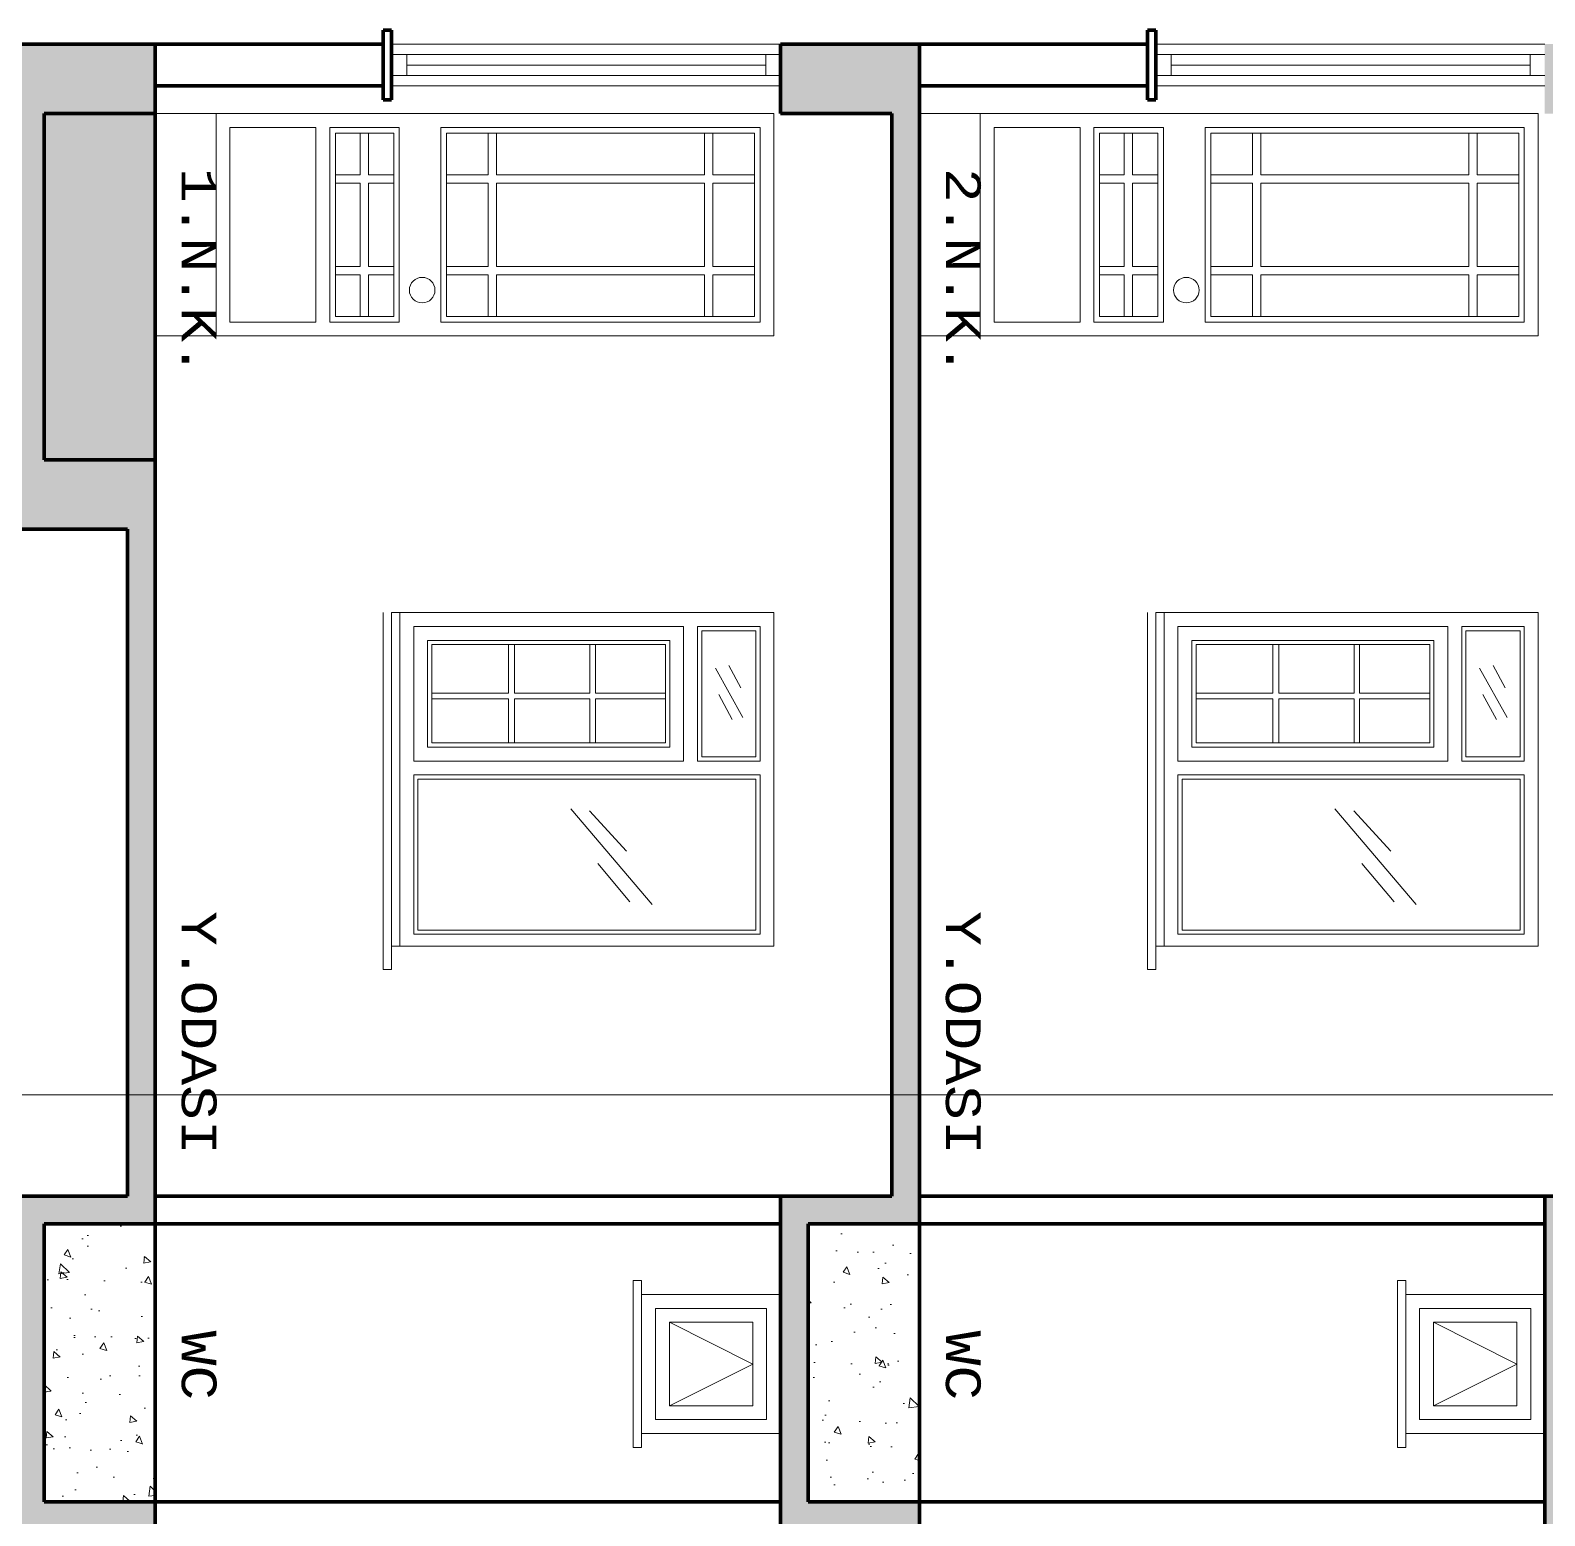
# Model space of a CAD drawing. Header units: millimetres. Extents: x 35860 to 71103, y -11298 to -8385.
# Drawn here: x 40045.4 to 40181.7, y -10358.9 to -10225.3 of the extents above; entities that cross this region are included whole.
import ezdxf
from ezdxf.enums import TextEntityAlignment as Align

# ---------------------------------------------------------------- set-up
doc = ezdxf.new("R2010")
doc.units = ezdxf.units.MM
doc.header["$MEASUREMENT"] = 0
doc.layers.get('0').update_dxf_attribs({"lineweight": 15})
for name, color, linetype, lineweight in [('02', 2, 'Continuous', 20), ('03_Yazı', 1, 'Continuous', 30), ('07', 3, 'Continuous', 70)]:
    doc.layers.add(name, color=color, linetype=linetype, lineweight=lineweight)
doc.styles.add('C', font='')
doc.styles.get('C').set_extended_font_data('Courier New Tur')
pattern_1 = [(320, (42620.053, 3157.3224), (-0.6275213, -7.1726018), [0.75, -8.25]), (265, (42620.053, 3157.3224), (7.5219213, 1.3875133), [0.6, -6.6]), (10.4514, (42620.001, 3156.725), (6.8943954, -5.7850938), [0.637402, -7.011421]), (316.1842, (42622.053, 3157.322), (-1.65519, -10.6724105), [1.125, -12.375]), (6.6356, (42621.915, 3156.433), (9.741179, -9.346627), [0.956103, -10.51713]), (261.1842, (42622.053, 3157.322), (9.741186, -9.3466195), [0.9, -9.9]), (291, (42621.553, 3156.3224), (-4.026189, -5.9690705), [0.75, -8.25]), (236, (42621.553, 3156.3224), (7.2515005, -2.4331533), [0.6, -6.6]), (341.4514, (42621.2176, 3155.825), (3.225305, -8.4022263), [0.637402, -7.011421]), (307.5, (42620.0531, 3157.3224), (3.32893854, -0.12159855), [0, -6.52, 0, -6.7, 0, -6.625]), (277.5, (42620.053, 3157.3224), (3.9441171, -2.6306954), [0, -3.82, 0, -6.37, 0, -2.525]), (237.5, (42620.053, 3159.5524), (-0.2255487, -5.33822436), [0, -2.5, 0, -7.8, 0, -10.35]), (227.5, (42620.053, 3160.5524), (1.0010498, -5.8318617), [0, -3.25, 0, -5.18, 0, -7.35])]

msp = doc.modelspace()

# ---------------------------------------------------------------- hatches: boundary and pattern name
h = msp.add_hatch()
h.set_pattern_fill('ANSI33', color=256, scale=7.5, angle=-90, style=0)
h.set_pattern_definition([(315, (42620.0531, 3134.2987), (1.32582521, 1.32582521), []), (315, (42620.0531, 3132.9729), (1.32582521, 1.32582521), [0.9375, -0.46875])])
h.paths.add_polyline_path([(40260.42, -10482.66), (40260.42, -10619.8), (40250.42, -10619.8), (40250.42, -10626.05), (40262.92, -10626.05), (40272.92, -10626.05), (40272.92, -10638.55), (40275.42, -10638.55), (40275.42, -10626.05), (40275.42, -10621.05), (40262.92, -10621.05), (40262.92, -10482.66), (40262.92, -10476.41), (40262.92, -10455.16), (40262.92, -10448.91), (40262.92, -10410.4), (40260.42, -10410.4), (40260.42, -10448.91), (40250.42, -10448.91), (40250.42, -10455.16), (40260.42, -10455.16), (40260.42, -10476.41), (40250.42, -10476.41), (40250.42, -10482.66)])
h.paths.add_polyline_path([(40261.67, -10410.4), (40262.83, -10406.56), (40262.92, -10406.56), (40262.92, -10404.3), (40260.42, -10404.3), (40260.42, -10410.4)])
h.paths.add_polyline_path([(40184.17, -10410.4), (40184.17, -10404.3), (40181.67, -10404.3), (40181.67, -10410.4)])
h.paths.add_polyline_path([(40115.42, -10410.4), (40115.42, -10404.3), (40112.92, -10404.3), (40112.92, -10410.4)])
h.paths.add_polyline_path([(40046.67, -10410.4), (40046.67, -10404.3), (40044.17, -10404.3), (40044.17, -10410.4)])
h.paths.add_polyline_path([(40054.17, -10510.16), (40054.17, -10582.31), (40044.17, -10582.31), (40044.17, -10588.56), (40044.17, -10619.8), (40044.17, -10626.05), (40056.67, -10626.05), (40056.67, -10619.8), (40046.67, -10619.8), (40046.67, -10588.56), (40056.67, -10588.56), (40056.67, -10507.66), (40046.67, -10507.66), (40046.67, -10482.66), (40056.67, -10482.66), (40056.67, -10476.41), (40046.67, -10476.41), (40046.67, -10455.16), (40056.67, -10455.16), (40056.67, -10448.91), (40046.67, -10448.91), (40046.67, -10410.4), (40044.17, -10410.4), (40044.17, -10476.41), (40044.17, -10482.66), (40044.17, -10510.16)])
h.paths.add_polyline_path([(40046.67, -10404.3), (40046.67, -10391.41), (40056.67, -10391.41), (40056.67, -10385.16), (40046.67, -10385.16), (40046.67, -10363.91), (40056.67, -10363.91), (40056.67, -10357.66), (40046.67, -10357.66), (40046.67, -10332.66), (40056.67, -10332.66), (40056.67, -10270.16), (40056.67, -10263.91), (40046.67, -10263.91), (40046.67, -10232.76), (40054.17, -10232.76), (40056.67, -10232.76), (40056.67, -10226.51), (40044.17, -10226.51), (40044.17, -10232.76), (40044.17, -10263.91), (40044.17, -10270.16), (40054.17, -10270.16), (40054.17, -10330.16), (40044.17, -10330.16), (40044.17, -10357.66), (40044.17, -10363.91), (40044.17, -10385.16), (40044.17, -10391.41), (40044.17, -10404.3)])
h.paths.add_polyline_path([(40125.42, -10391.41), (40125.42, -10385.16), (40115.42, -10385.16), (40115.42, -10363.91), (40125.42, -10363.91), (40125.42, -10357.66), (40115.42, -10357.66), (40115.42, -10332.66), (40125.42, -10332.66), (40125.42, -10270.16), (40125.42, -10226.51), (40112.92, -10226.51), (40112.92, -10232.76), (40122.92, -10232.76), (40122.92, -10330.16), (40112.92, -10330.16), (40112.92, -10357.66), (40112.92, -10363.91), (40112.92, -10385.16), (40112.92, -10391.41), (40112.92, -10404.3), (40115.42, -10404.3), (40115.42, -10391.41)])
h.paths.add_polyline_path([(40125.42, -10455.16), (40125.42, -10448.91), (40115.42, -10448.91), (40115.42, -10410.4), (40112.92, -10410.4), (40112.92, -10476.41), (40112.92, -10482.66), (40112.92, -10510.16), (40122.92, -10510.16), (40122.92, -10619.8), (40112.92, -10619.8), (40112.92, -10626.05), (40125.42, -10626.05), (40125.42, -10507.66), (40115.42, -10507.66), (40115.42, -10482.66), (40125.42, -10482.66), (40125.42, -10476.41), (40115.42, -10476.41), (40115.42, -10455.16)])
h.paths.add_polyline_path([(40194.17, -10455.16), (40194.17, -10448.91), (40184.17, -10448.91), (40184.17, -10410.4), (40181.67, -10410.4), (40181.67, -10476.41), (40181.67, -10482.66), (40181.67, -10510.16), (40191.67, -10510.16), (40191.67, -10619.8), (40181.67, -10619.8), (40181.67, -10626.05), (40194.17, -10626.05), (40194.17, -10507.66), (40184.17, -10507.66), (40184.17, -10482.66), (40194.17, -10482.66), (40194.17, -10476.41), (40184.17, -10476.41), (40184.17, -10455.16)])
h.paths.add_polyline_path([(40194.17, -10391.41), (40194.17, -10385.16), (40184.17, -10385.16), (40184.17, -10363.91), (40194.17, -10363.91), (40194.17, -10357.66), (40184.17, -10357.66), (40184.17, -10332.66), (40194.17, -10332.66), (40194.17, -10270.16), (40194.17, -10226.51), (40181.67, -10226.51), (40181.67, -10232.76), (40191.67, -10232.76), (40191.67, -10330.16), (40181.67, -10330.16), (40181.67, -10357.66), (40181.67, -10363.91), (40181.67, -10385.16), (40181.67, -10391.41), (40181.67, -10404.3), (40184.17, -10404.3), (40184.17, -10391.41)])
h = msp.add_hatch()
h.set_pattern_fill('AR-CONC', color=256, angle=-90, style=0)
h.set_pattern_definition(pattern_1)
h.paths.add_polyline_path([(40056.67, -10588.56), (40046.67, -10588.56), (40046.67, -10619.8), (40056.67, -10619.8)])
h.paths.add_polyline_path([(40046.67, -10263.91), (40056.67, -10263.91), (40056.67, -10232.76), (40054.17, -10232.76), (40046.67, -10232.76)])
h = msp.add_hatch()
h.set_pattern_fill('AR-CONC', color=256, angle=-90, style=0)
h.set_pattern_definition(pattern_1)
h.paths.add_polyline_path([(40056.67, -10332.66), (40046.67, -10332.66), (40046.67, -10357.66), (40056.67, -10357.66)])
h = msp.add_hatch()
h.set_pattern_fill('AR-CONC', color=256, angle=-90, style=0)
h.set_pattern_definition(pattern_1)
h.paths.add_polyline_path([(40184.17, -10357.66), (40194.17, -10357.66), (40194.17, -10332.66), (40184.17, -10332.66)])
h.paths.add_polyline_path([(40125.42, -10332.66), (40115.42, -10332.66), (40115.42, -10357.66), (40125.42, -10357.66)])

# ---------------------------------------------------------------- linework, layer by layer
msp.add_line((40244.68, -10321.03), (39921.47, -10321.03))
at = {"layer": '02'}
for p, q in [((40112.92, -10226.51), (40077.92, -10226.51)), ((40181.67, -10226.51), (40146.67, -10226.51)), ((40112.92, -10227.45), (40077.92, -10227.45)), ((40079.31, -10227.45), (40079.31, -10229.32)), ((40111.61, -10227.45), (40111.61, -10229.32)), ((40181.67, -10227.45), (40146.67, -10227.45)), ((40148.06, -10227.45), (40148.06, -10229.32)), ((40180.36, -10227.45), (40180.36, -10229.32)), ((40112.92, -10229.32), (40077.92, -10229.32)), ((40111.61, -10228.39), (40079.31, -10228.39)), ((40181.67, -10229.32), (40146.67, -10229.32)), ((40180.36, -10228.39), (40148.06, -10228.39)), ((40112.92, -10230.26), (40077.92, -10230.26)), ((40181.67, -10230.26), (40146.67, -10230.26)), ((40112.33, -10232.76), (40056.67, -10232.76)), ((40112.33, -10232.76), (40060.88, -10232.76)), ((40112.33, -10232.76), (40060.88, -10232.76)), ((40062.13, -10232.76), (40062.13, -10252.76)), ((40062.13, -10232.76), (40062.13, -10252.76)), ((40062.13, -10232.76), (40062.13, -10252.76)), ((40112.33, -10252.76), (40112.33, -10232.76)), ((40181.08, -10232.76), (40125.42, -10232.76)), ((40181.08, -10232.76), (40129.63, -10232.76)), ((40181.08, -10232.76), (40129.63, -10232.76)), ((40130.88, -10232.76), (40130.88, -10252.76)), ((40130.88, -10232.76), (40130.88, -10252.76)), ((40130.88, -10232.76), (40130.88, -10252.76)), ((40181.08, -10252.76), (40181.08, -10232.76)), ((40071.12, -10234.01), (40063.38, -10234.01)), ((40071.12, -10234.01), (40063.38, -10234.01)), ((40071.12, -10234.01), (40063.38, -10234.01)), ((40063.38, -10234.01), (40063.38, -10251.51)), ((40063.38, -10234.01), (40063.38, -10251.51)), ((40063.38, -10234.01), (40063.38, -10251.51)), ((40071.12, -10234.01), (40071.12, -10251.51)), ((40071.12, -10234.01), (40071.12, -10251.51)), ((40071.12, -10234.01), (40071.12, -10251.51)), ((40072.37, -10234.01), (40072.37, -10251.51)), ((40078.62, -10234.01), (40072.37, -10234.01)), ((40072.37, -10234.01), (40072.37, -10251.51)), ((40078.62, -10234.01), (40072.37, -10234.01)), ((40072.37, -10234.01), (40072.37, -10251.51)), ((40078.62, -10234.01), (40072.37, -10234.01)), ((40078.12, -10234.51), (40072.87, -10234.51)), ((40072.87, -10234.51), (40072.87, -10251.01)), ((40078.12, -10234.51), (40072.87, -10234.51)), ((40072.87, -10234.51), (40072.87, -10251.01)), ((40078.12, -10234.51), (40072.87, -10234.51)), ((40072.87, -10234.51), (40072.87, -10251.01)), ((40075.09, -10234.51), (40075.09, -10238.26)), ((40075.09, -10234.51), (40075.09, -10238.26)), ((40075.09, -10234.51), (40075.09, -10238.26)), ((40075.84, -10234.51), (40075.84, -10238.26)), ((40075.84, -10234.51), (40075.84, -10238.26)), ((40075.84, -10234.51), (40075.84, -10238.26)), ((40078.12, -10234.51), (40078.12, -10251.01)), ((40078.12, -10234.51), (40078.12, -10251.01)), ((40078.12, -10234.51), (40078.12, -10251.01)), ((40078.62, -10234.01), (40078.62, -10251.51)), ((40078.62, -10234.01), (40078.62, -10251.51)), ((40078.62, -10234.01), (40078.62, -10251.51)), ((40111.08, -10234.01), (40082.37, -10234.01)), ((40082.37, -10234.01), (40082.37, -10251.51)), ((40111.08, -10234.01), (40082.37, -10234.01)), ((40082.37, -10234.01), (40082.37, -10251.51)), ((40111.08, -10234.01), (40082.37, -10234.01)), ((40082.37, -10234.01), (40082.37, -10251.51)), ((40110.58, -10234.51), (40082.87, -10234.51)), ((40082.87, -10234.51), (40082.87, -10251.01)), ((40110.58, -10234.51), (40082.87, -10234.51)), ((40082.87, -10234.51), (40082.87, -10251.01)), ((40110.58, -10234.51), (40082.87, -10234.51)), ((40082.87, -10234.51), (40082.87, -10251.01)), ((40086.62, -10234.51), (40086.62, -10238.26)), ((40086.62, -10234.51), (40086.62, -10238.26)), ((40086.62, -10234.51), (40086.62, -10238.26)), ((40087.37, -10234.51), (40087.37, -10238.26)), ((40087.37, -10234.51), (40087.37, -10238.26)), ((40087.37, -10234.51), (40087.37, -10238.26)), ((40106.08, -10238.26), (40106.08, -10234.51)), ((40106.08, -10238.26), (40106.08, -10234.51)), ((40106.08, -10238.26), (40106.08, -10234.51)), ((40106.83, -10238.26), (40106.83, -10234.51)), ((40106.83, -10238.26), (40106.83, -10234.51)), ((40106.83, -10238.26), (40106.83, -10234.51)), ((40110.58, -10251.01), (40110.58, -10234.51)), ((40110.58, -10251.01), (40110.58, -10234.51)), ((40110.58, -10251.01), (40110.58, -10234.51)), ((40111.08, -10251.51), (40111.08, -10234.01)), ((40111.08, -10251.51), (40111.08, -10234.01)), ((40111.08, -10251.51), (40111.08, -10234.01)), ((40139.87, -10234.01), (40132.13, -10234.01)), ((40139.87, -10234.01), (40132.13, -10234.01)), ((40139.87, -10234.01), (40132.13, -10234.01)), ((40132.13, -10234.01), (40132.13, -10251.51)), ((40132.13, -10234.01), (40132.13, -10251.51)), ((40132.13, -10234.01), (40132.13, -10251.51)), ((40139.87, -10234.01), (40139.87, -10251.51)), ((40139.87, -10234.01), (40139.87, -10251.51)), ((40139.87, -10234.01), (40139.87, -10251.51)), ((40141.12, -10234.01), (40141.12, -10251.51)), ((40147.37, -10234.01), (40141.12, -10234.01)), ((40141.12, -10234.01), (40141.12, -10251.51)), ((40147.37, -10234.01), (40141.12, -10234.01)), ((40141.12, -10234.01), (40141.12, -10251.51)), ((40147.37, -10234.01), (40141.12, -10234.01)), ((40146.87, -10234.51), (40141.62, -10234.51)), ((40141.62, -10234.51), (40141.62, -10251.01)), ((40146.87, -10234.51), (40141.62, -10234.51)), ((40141.62, -10234.51), (40141.62, -10251.01)), ((40146.87, -10234.51), (40141.62, -10234.51)), ((40141.62, -10234.51), (40141.62, -10251.01)), ((40143.84, -10234.51), (40143.84, -10238.26)), ((40143.84, -10234.51), (40143.84, -10238.26)), ((40143.84, -10234.51), (40143.84, -10238.26)), ((40144.59, -10234.51), (40144.59, -10238.26)), ((40144.59, -10234.51), (40144.59, -10238.26)), ((40144.59, -10234.51), (40144.59, -10238.26)), ((40146.87, -10234.51), (40146.87, -10251.01)), ((40146.87, -10234.51), (40146.87, -10251.01)), ((40146.87, -10234.51), (40146.87, -10251.01)), ((40147.37, -10234.01), (40147.37, -10251.51)), ((40147.37, -10234.01), (40147.37, -10251.51)), ((40147.37, -10234.01), (40147.37, -10251.51)), ((40179.83, -10234.01), (40151.12, -10234.01)), ((40151.12, -10234.01), (40151.12, -10251.51)), ((40179.83, -10234.01), (40151.12, -10234.01)), ((40151.12, -10234.01), (40151.12, -10251.51)), ((40179.83, -10234.01), (40151.12, -10234.01)), ((40151.12, -10234.01), (40151.12, -10251.51)), ((40179.33, -10234.51), (40151.62, -10234.51)), ((40151.62, -10234.51), (40151.62, -10251.01)), ((40179.33, -10234.51), (40151.62, -10234.51)), ((40151.62, -10234.51), (40151.62, -10251.01)), ((40179.33, -10234.51), (40151.62, -10234.51)), ((40151.62, -10234.51), (40151.62, -10251.01)), ((40155.37, -10234.51), (40155.37, -10238.26)), ((40155.37, -10234.51), (40155.37, -10238.26)), ((40155.37, -10234.51), (40155.37, -10238.26)), ((40156.12, -10234.51), (40156.12, -10238.26)), ((40156.12, -10234.51), (40156.12, -10238.26)), ((40156.12, -10234.51), (40156.12, -10238.26)), ((40174.83, -10238.26), (40174.83, -10234.51)), ((40174.83, -10238.26), (40174.83, -10234.51)), ((40174.83, -10238.26), (40174.83, -10234.51)), ((40175.58, -10238.26), (40175.58, -10234.51)), ((40175.58, -10238.26), (40175.58, -10234.51)), ((40175.58, -10238.26), (40175.58, -10234.51)), ((40179.33, -10251.01), (40179.33, -10234.51)), ((40179.33, -10251.01), (40179.33, -10234.51)), ((40179.33, -10251.01), (40179.33, -10234.51)), ((40179.83, -10251.51), (40179.83, -10234.01)), ((40179.83, -10251.51), (40179.83, -10234.01)), ((40179.83, -10251.51), (40179.83, -10234.01)), ((40075.09, -10238.26), (40072.87, -10238.26)), ((40075.09, -10238.26), (40072.87, -10238.26)), ((40075.09, -10238.26), (40072.87, -10238.26)), ((40075.09, -10239.01), (40072.87, -10239.01)), ((40075.09, -10239.01), (40072.87, -10239.01)), ((40075.09, -10239.01), (40072.87, -10239.01)), ((40075.09, -10239.01), (40075.09, -10246.51)), ((40075.09, -10239.01), (40075.09, -10246.51)), ((40075.09, -10239.01), (40075.09, -10246.51)), ((40078.12, -10238.26), (40075.84, -10238.26)), ((40078.12, -10238.26), (40075.84, -10238.26)), ((40078.12, -10238.26), (40075.84, -10238.26)), ((40075.84, -10239.01), (40075.84, -10246.51)), ((40078.12, -10239.01), (40075.84, -10239.01)), ((40075.84, -10239.01), (40075.84, -10246.51)), ((40078.12, -10239.01), (40075.84, -10239.01)), ((40075.84, -10239.01), (40075.84, -10246.51)), ((40078.12, -10239.01), (40075.84, -10239.01)), ((40086.62, -10238.26), (40082.87, -10238.26)), ((40086.62, -10238.26), (40082.87, -10238.26)), ((40086.62, -10238.26), (40082.87, -10238.26)), ((40086.62, -10239.01), (40082.87, -10239.01)), ((40086.62, -10239.01), (40082.87, -10239.01)), ((40086.62, -10239.01), (40082.87, -10239.01)), ((40086.62, -10239.01), (40086.62, -10246.51)), ((40086.62, -10239.01), (40086.62, -10246.51)), ((40086.62, -10239.01), (40086.62, -10246.51)), ((40106.08, -10238.26), (40087.37, -10238.26)), ((40106.08, -10238.26), (40087.37, -10238.26)), ((40106.08, -10238.26), (40087.37, -10238.26)), ((40106.08, -10239.01), (40087.37, -10239.01)), ((40087.37, -10239.01), (40087.37, -10246.51)), ((40106.08, -10239.01), (40087.37, -10239.01)), ((40087.37, -10239.01), (40087.37, -10246.51)), ((40106.08, -10239.01), (40087.37, -10239.01)), ((40087.37, -10239.01), (40087.37, -10246.51)), ((40106.08, -10246.51), (40106.08, -10239.01)), ((40106.08, -10246.51), (40106.08, -10239.01)), ((40106.08, -10246.51), (40106.08, -10239.01)), ((40110.58, -10238.26), (40106.83, -10238.26)), ((40110.58, -10238.26), (40106.83, -10238.26)), ((40110.58, -10238.26), (40106.83, -10238.26)), ((40106.83, -10246.51), (40106.83, -10239.01)), ((40110.58, -10239.01), (40106.83, -10239.01)), ((40106.83, -10246.51), (40106.83, -10239.01)), ((40110.58, -10239.01), (40106.83, -10239.01)), ((40106.83, -10246.51), (40106.83, -10239.01)), ((40110.58, -10239.01), (40106.83, -10239.01)), ((40143.84, -10238.26), (40141.62, -10238.26)), ((40143.84, -10238.26), (40141.62, -10238.26)), ((40143.84, -10238.26), (40141.62, -10238.26)), ((40143.84, -10239.01), (40141.62, -10239.01)), ((40143.84, -10239.01), (40141.62, -10239.01)), ((40143.84, -10239.01), (40141.62, -10239.01)), ((40143.84, -10239.01), (40143.84, -10246.51)), ((40143.84, -10239.01), (40143.84, -10246.51)), ((40143.84, -10239.01), (40143.84, -10246.51)), ((40146.87, -10238.26), (40144.59, -10238.26)), ((40146.87, -10238.26), (40144.59, -10238.26)), ((40146.87, -10238.26), (40144.59, -10238.26)), ((40144.59, -10239.01), (40144.59, -10246.51)), ((40146.87, -10239.01), (40144.59, -10239.01)), ((40144.59, -10239.01), (40144.59, -10246.51)), ((40146.87, -10239.01), (40144.59, -10239.01)), ((40144.59, -10239.01), (40144.59, -10246.51)), ((40146.87, -10239.01), (40144.59, -10239.01)), ((40155.37, -10238.26), (40151.62, -10238.26)), ((40155.37, -10238.26), (40151.62, -10238.26)), ((40155.37, -10238.26), (40151.62, -10238.26)), ((40155.37, -10239.01), (40151.62, -10239.01)), ((40155.37, -10239.01), (40151.62, -10239.01)), ((40155.37, -10239.01), (40151.62, -10239.01)), ((40155.37, -10239.01), (40155.37, -10246.51)), ((40155.37, -10239.01), (40155.37, -10246.51)), ((40155.37, -10239.01), (40155.37, -10246.51)), ((40174.83, -10238.26), (40156.12, -10238.26)), ((40174.83, -10238.26), (40156.12, -10238.26)), ((40174.83, -10238.26), (40156.12, -10238.26)), ((40174.83, -10239.01), (40156.12, -10239.01)), ((40156.12, -10239.01), (40156.12, -10246.51)), ((40174.83, -10239.01), (40156.12, -10239.01)), ((40156.12, -10239.01), (40156.12, -10246.51)), ((40174.83, -10239.01), (40156.12, -10239.01)), ((40156.12, -10239.01), (40156.12, -10246.51)), ((40174.83, -10246.51), (40174.83, -10239.01)), ((40174.83, -10246.51), (40174.83, -10239.01)), ((40174.83, -10246.51), (40174.83, -10239.01)), ((40179.33, -10238.26), (40175.58, -10238.26)), ((40179.33, -10238.26), (40175.58, -10238.26)), ((40179.33, -10238.26), (40175.58, -10238.26)), ((40175.58, -10246.51), (40175.58, -10239.01)), ((40179.33, -10239.01), (40175.58, -10239.01)), ((40175.58, -10246.51), (40175.58, -10239.01)), ((40179.33, -10239.01), (40175.58, -10239.01)), ((40175.58, -10246.51), (40175.58, -10239.01)), ((40179.33, -10239.01), (40175.58, -10239.01)), ((40075.09, -10246.51), (40072.87, -10246.51)), ((40075.09, -10246.51), (40072.87, -10246.51)), ((40075.09, -10246.51), (40072.87, -10246.51)), ((40075.09, -10247.26), (40072.87, -10247.26)), ((40075.09, -10247.26), (40072.87, -10247.26)), ((40075.09, -10247.26), (40072.87, -10247.26)), ((40075.09, -10247.26), (40075.09, -10251.01)), ((40075.09, -10247.26), (40075.09, -10251.01)), ((40075.09, -10247.26), (40075.09, -10251.01)), ((40078.12, -10246.51), (40075.84, -10246.51)), ((40078.12, -10246.51), (40075.84, -10246.51)), ((40078.12, -10246.51), (40075.84, -10246.51)), ((40078.12, -10247.26), (40075.84, -10247.26)), ((40075.84, -10247.26), (40075.84, -10251.01)), ((40078.12, -10247.26), (40075.84, -10247.26)), ((40075.84, -10247.26), (40075.84, -10251.01)), ((40078.12, -10247.26), (40075.84, -10247.26)), ((40075.84, -10247.26), (40075.84, -10251.01)), ((40086.62, -10246.51), (40082.87, -10246.51)), ((40086.62, -10246.51), (40082.87, -10246.51)), ((40086.62, -10246.51), (40082.87, -10246.51)), ((40086.62, -10247.26), (40082.87, -10247.26)), ((40086.62, -10247.26), (40082.87, -10247.26)), ((40086.62, -10247.26), (40082.87, -10247.26)), ((40086.62, -10247.26), (40086.62, -10251.01)), ((40086.62, -10247.26), (40086.62, -10251.01)), ((40086.62, -10247.26), (40086.62, -10251.01)), ((40106.08, -10246.51), (40087.37, -10246.51)), ((40106.08, -10246.51), (40087.37, -10246.51)), ((40106.08, -10246.51), (40087.37, -10246.51)), ((40106.08, -10247.26), (40087.37, -10247.26)), ((40087.37, -10247.26), (40087.37, -10251.01)), ((40106.08, -10247.26), (40087.37, -10247.26)), ((40087.37, -10247.26), (40087.37, -10251.01)), ((40106.08, -10247.26), (40087.37, -10247.26)), ((40087.37, -10247.26), (40087.37, -10251.01)), ((40106.08, -10251.01), (40106.08, -10247.26)), ((40106.08, -10251.01), (40106.08, -10247.26)), ((40106.08, -10251.01), (40106.08, -10247.26)), ((40110.58, -10246.51), (40106.83, -10246.51)), ((40110.58, -10246.51), (40106.83, -10246.51)), ((40110.58, -10246.51), (40106.83, -10246.51)), ((40110.58, -10247.26), (40106.83, -10247.26)), ((40106.83, -10251.01), (40106.83, -10247.26)), ((40110.58, -10247.26), (40106.83, -10247.26)), ((40106.83, -10251.01), (40106.83, -10247.26)), ((40110.58, -10247.26), (40106.83, -10247.26)), ((40106.83, -10251.01), (40106.83, -10247.26)), ((40143.84, -10246.51), (40141.62, -10246.51)), ((40143.84, -10246.51), (40141.62, -10246.51)), ((40143.84, -10246.51), (40141.62, -10246.51)), ((40143.84, -10247.26), (40141.62, -10247.26)), ((40143.84, -10247.26), (40141.62, -10247.26)), ((40143.84, -10247.26), (40141.62, -10247.26)), ((40143.84, -10247.26), (40143.84, -10251.01)), ((40143.84, -10247.26), (40143.84, -10251.01)), ((40143.84, -10247.26), (40143.84, -10251.01)), ((40146.87, -10246.51), (40144.59, -10246.51)), ((40146.87, -10246.51), (40144.59, -10246.51)), ((40146.87, -10246.51), (40144.59, -10246.51)), ((40146.87, -10247.26), (40144.59, -10247.26)), ((40144.59, -10247.26), (40144.59, -10251.01)), ((40146.87, -10247.26), (40144.59, -10247.26)), ((40144.59, -10247.26), (40144.59, -10251.01)), ((40146.87, -10247.26), (40144.59, -10247.26)), ((40144.59, -10247.26), (40144.59, -10251.01)), ((40155.37, -10246.51), (40151.62, -10246.51)), ((40155.37, -10246.51), (40151.62, -10246.51)), ((40155.37, -10246.51), (40151.62, -10246.51)), ((40155.37, -10247.26), (40151.62, -10247.26)), ((40155.37, -10247.26), (40151.62, -10247.26)), ((40155.37, -10247.26), (40151.62, -10247.26)), ((40155.37, -10247.26), (40155.37, -10251.01)), ((40155.37, -10247.26), (40155.37, -10251.01)), ((40155.37, -10247.26), (40155.37, -10251.01)), ((40174.83, -10246.51), (40156.12, -10246.51)), ((40174.83, -10246.51), (40156.12, -10246.51)), ((40174.83, -10246.51), (40156.12, -10246.51)), ((40174.83, -10247.26), (40156.12, -10247.26)), ((40156.12, -10247.26), (40156.12, -10251.01)), ((40174.83, -10247.26), (40156.12, -10247.26)), ((40156.12, -10247.26), (40156.12, -10251.01)), ((40174.83, -10247.26), (40156.12, -10247.26)), ((40156.12, -10247.26), (40156.12, -10251.01)), ((40174.83, -10251.01), (40174.83, -10247.26)), ((40174.83, -10251.01), (40174.83, -10247.26)), ((40174.83, -10251.01), (40174.83, -10247.26)), ((40179.33, -10246.51), (40175.58, -10246.51)), ((40179.33, -10246.51), (40175.58, -10246.51)), ((40179.33, -10246.51), (40175.58, -10246.51)), ((40179.33, -10247.26), (40175.58, -10247.26)), ((40175.58, -10251.01), (40175.58, -10247.26)), ((40179.33, -10247.26), (40175.58, -10247.26)), ((40175.58, -10251.01), (40175.58, -10247.26)), ((40179.33, -10247.26), (40175.58, -10247.26)), ((40175.58, -10251.01), (40175.58, -10247.26)), ((40078.12, -10251.01), (40072.87, -10251.01)), ((40078.12, -10251.01), (40072.87, -10251.01)), ((40078.12, -10251.01), (40072.87, -10251.01)), ((40110.58, -10251.01), (40082.87, -10251.01)), ((40110.58, -10251.01), (40082.87, -10251.01)), ((40110.58, -10251.01), (40082.87, -10251.01)), ((40146.87, -10251.01), (40141.62, -10251.01)), ((40146.87, -10251.01), (40141.62, -10251.01)), ((40146.87, -10251.01), (40141.62, -10251.01)), ((40179.33, -10251.01), (40151.62, -10251.01)), ((40179.33, -10251.01), (40151.62, -10251.01)), ((40179.33, -10251.01), (40151.62, -10251.01)), ((40112.33, -10252.76), (40056.67, -10252.76)), ((40112.33, -10252.76), (40060.88, -10252.76)), ((40112.33, -10252.76), (40060.88, -10252.76)), ((40112.33, -10252.76), (40060.88, -10252.76)), ((40112.33, -10252.76), (40060.88, -10252.76)), ((40112.33, -10252.76), (40060.88, -10252.76)), ((40071.12, -10251.51), (40063.38, -10251.51)), ((40071.12, -10251.51), (40063.38, -10251.51)), ((40071.12, -10251.51), (40063.38, -10251.51)), ((40078.62, -10251.51), (40072.37, -10251.51)), ((40078.62, -10251.51), (40072.37, -10251.51)), ((40078.62, -10251.51), (40072.37, -10251.51)), ((40111.08, -10251.51), (40082.37, -10251.51)), ((40111.08, -10251.51), (40082.37, -10251.51)), ((40111.08, -10251.51), (40082.37, -10251.51)), ((40181.08, -10252.76), (40125.42, -10252.76)), ((40181.08, -10252.76), (40129.63, -10252.76)), ((40181.08, -10252.76), (40129.63, -10252.76)), ((40181.08, -10252.76), (40129.63, -10252.76)), ((40181.08, -10252.76), (40129.63, -10252.76)), ((40181.08, -10252.76), (40129.63, -10252.76)), ((40139.87, -10251.51), (40132.13, -10251.51)), ((40139.87, -10251.51), (40132.13, -10251.51)), ((40139.87, -10251.51), (40132.13, -10251.51)), ((40147.37, -10251.51), (40141.12, -10251.51)), ((40147.37, -10251.51), (40141.12, -10251.51)), ((40147.37, -10251.51), (40141.12, -10251.51)), ((40179.83, -10251.51), (40151.12, -10251.51)), ((40179.83, -10251.51), (40151.12, -10251.51)), ((40179.83, -10251.51), (40151.12, -10251.51)), ((40077.17, -10277.66), (40077.17, -10309.78)), ((40077.17, -10277.66), (40077.17, -10304.78)), ((40077.17, -10277.66), (40077.17, -10304.78)), ((40112.33, -10277.66), (40077.92, -10277.66)), ((40077.92, -10304.78), (40077.92, -10277.66)), ((40112.33, -10277.66), (40077.92, -10277.66)), ((40077.92, -10304.78), (40077.92, -10277.66)), ((40112.33, -10277.66), (40077.92, -10277.66)), ((40077.92, -10309.78), (40077.92, -10277.66)), ((40112.33, -10277.66), (40077.92, -10277.66)), ((40112.33, -10277.66), (40077.92, -10277.66)), ((40112.33, -10277.66), (40077.92, -10277.66)), ((40078.58, -10277.66), (40112.33, -10277.66)), ((40078.58, -10277.66), (40112.33, -10277.66)), ((40078.58, -10277.66), (40112.33, -10277.66)), ((40078.58, -10277.66), (40112.33, -10277.66)), ((40078.58, -10277.66), (40112.33, -10277.66)), ((40078.58, -10277.66), (40112.33, -10277.66)), ((40078.67, -10277.66), (40078.67, -10302.66)), ((40078.67, -10277.66), (40078.67, -10302.66)), ((40078.67, -10277.66), (40078.67, -10307.66)), ((40112.33, -10277.66), (40079.2, -10277.66)), ((40112.33, -10277.66), (40079.2, -10277.66)), ((40112.33, -10277.66), (40079.2, -10277.66)), ((40112.33, -10277.66), (40079.2, -10277.66)), ((40112.33, -10277.66), (40079.2, -10277.66)), ((40112.33, -10277.66), (40079.2, -10277.66)), ((40112.33, -10302.66), (40112.33, -10277.66)), ((40112.33, -10302.66), (40112.33, -10277.66)), ((40112.33, -10307.66), (40112.33, -10277.66)), ((40145.92, -10277.66), (40145.92, -10309.78)), ((40145.92, -10277.66), (40145.92, -10304.78)), ((40145.92, -10277.66), (40145.92, -10304.78)), ((40181.08, -10277.66), (40146.67, -10277.66)), ((40147.33, -10277.66), (40146.67, -10277.66)), ((40146.67, -10304.78), (40146.67, -10277.66)), ((40181.08, -10277.66), (40146.67, -10277.66)), ((40147.33, -10277.66), (40146.67, -10277.66)), ((40146.67, -10304.78), (40146.67, -10277.66)), ((40181.08, -10277.66), (40146.67, -10277.66)), ((40147.33, -10277.66), (40146.67, -10277.66)), ((40146.67, -10309.78), (40146.67, -10277.66)), ((40181.08, -10277.66), (40146.67, -10277.66)), ((40147.33, -10277.66), (40146.67, -10277.66)), ((40181.08, -10277.66), (40146.67, -10277.66)), ((40147.33, -10277.66), (40146.67, -10277.66)), ((40181.08, -10277.66), (40146.67, -10277.66)), ((40147.33, -10277.66), (40146.67, -10277.66)), ((40147.33, -10277.66), (40181.08, -10277.66)), ((40147.33, -10277.66), (40147.33, -10277.66)), ((40147.33, -10277.66), (40181.08, -10277.66)), ((40147.33, -10277.66), (40147.33, -10277.66)), ((40147.33, -10277.66), (40181.08, -10277.66)), ((40147.33, -10277.66), (40147.33, -10277.66)), ((40147.33, -10277.66), (40181.08, -10277.66)), ((40147.33, -10277.66), (40147.33, -10277.66)), ((40147.33, -10277.66), (40181.08, -10277.66)), ((40147.33, -10277.66), (40147.33, -10277.66)), ((40147.33, -10277.66), (40181.08, -10277.66)), ((40147.33, -10277.66), (40147.33, -10277.66)), ((40147.42, -10277.66), (40147.42, -10302.66)), ((40147.42, -10277.66), (40147.42, -10302.66)), ((40147.42, -10277.66), (40147.42, -10307.66)), ((40181.08, -10277.66), (40147.95, -10277.66)), ((40181.08, -10277.66), (40147.95, -10277.66)), ((40181.08, -10277.66), (40147.95, -10277.66)), ((40181.08, -10277.66), (40147.95, -10277.66)), ((40181.08, -10277.66), (40147.95, -10277.66)), ((40181.08, -10277.66), (40147.95, -10277.66)), ((40181.08, -10302.66), (40181.08, -10277.66)), ((40181.08, -10302.66), (40181.08, -10277.66)), ((40181.08, -10307.66), (40181.08, -10277.66)), ((40104.2, -10278.91), (40079.92, -10278.91)), ((40079.92, -10278.91), (40079.92, -10291.01)), ((40104.2, -10278.91), (40079.92, -10278.91)), ((40079.92, -10278.91), (40079.92, -10291.01)), ((40104.2, -10278.91), (40079.92, -10278.91)), ((40079.92, -10278.91), (40079.92, -10291.01)), ((40104.2, -10291.01), (40104.2, -10278.91)), ((40104.2, -10291.01), (40104.2, -10278.91)), ((40104.2, -10291.01), (40104.2, -10278.91)), ((40111.08, -10278.91), (40105.45, -10278.91)), ((40105.45, -10278.91), (40105.45, -10291.01)), ((40111.08, -10278.91), (40105.45, -10278.91)), ((40105.45, -10278.91), (40105.45, -10291.01)), ((40111.08, -10278.91), (40105.45, -10278.91)), ((40105.45, -10278.91), (40105.45, -10291.01)), ((40110.7, -10279.28), (40105.83, -10279.28)), ((40105.83, -10279.28), (40105.83, -10290.63)), ((40110.7, -10279.28), (40105.83, -10279.28)), ((40105.83, -10279.28), (40105.83, -10290.63)), ((40110.7, -10279.28), (40105.83, -10279.28)), ((40105.83, -10279.28), (40105.83, -10290.63)), ((40110.7, -10290.63), (40110.7, -10279.28)), ((40110.7, -10290.63), (40110.7, -10279.28)), ((40110.7, -10290.63), (40110.7, -10279.28)), ((40111.08, -10291.01), (40111.08, -10278.91)), ((40111.08, -10291.01), (40111.08, -10278.91)), ((40111.08, -10291.01), (40111.08, -10278.91)), ((40172.95, -10278.91), (40148.67, -10278.91)), ((40148.67, -10278.91), (40148.67, -10291.01)), ((40172.95, -10278.91), (40148.67, -10278.91)), ((40148.67, -10278.91), (40148.67, -10291.01)), ((40172.95, -10278.91), (40148.67, -10278.91)), ((40148.67, -10278.91), (40148.67, -10291.01)), ((40172.95, -10291.01), (40172.95, -10278.91)), ((40172.95, -10291.01), (40172.95, -10278.91)), ((40172.95, -10291.01), (40172.95, -10278.91)), ((40179.83, -10278.91), (40174.2, -10278.91)), ((40174.2, -10278.91), (40174.2, -10291.01)), ((40179.83, -10278.91), (40174.2, -10278.91)), ((40174.2, -10278.91), (40174.2, -10291.01)), ((40179.83, -10278.91), (40174.2, -10278.91)), ((40174.2, -10278.91), (40174.2, -10291.01)), ((40179.45, -10279.28), (40174.58, -10279.28)), ((40174.58, -10279.28), (40174.58, -10290.63)), ((40179.45, -10279.28), (40174.58, -10279.28)), ((40174.58, -10279.28), (40174.58, -10290.63)), ((40179.45, -10279.28), (40174.58, -10279.28)), ((40174.58, -10279.28), (40174.58, -10290.63)), ((40179.45, -10290.63), (40179.45, -10279.28)), ((40179.45, -10290.63), (40179.45, -10279.28)), ((40179.45, -10290.63), (40179.45, -10279.28)), ((40179.83, -10291.01), (40179.83, -10278.91)), ((40179.83, -10291.01), (40179.83, -10278.91)), ((40179.83, -10291.01), (40179.83, -10278.91)), ((40102.95, -10280.16), (40081.17, -10280.16)), ((40081.17, -10280.16), (40081.17, -10289.76)), ((40102.95, -10280.16), (40081.17, -10280.16)), ((40081.17, -10280.16), (40081.17, -10289.76)), ((40102.95, -10280.16), (40081.17, -10280.16)), ((40081.17, -10280.16), (40081.17, -10289.76)), ((40102.58, -10280.53), (40081.55, -10280.53)), ((40081.55, -10280.53), (40081.55, -10289.38)), ((40102.58, -10280.53), (40081.55, -10280.53)), ((40081.55, -10280.53), (40081.55, -10289.38)), ((40102.58, -10280.53), (40081.55, -10280.53)), ((40081.55, -10280.53), (40081.55, -10289.38)), ((40088.46, -10280.53), (40088.46, -10284.9)), ((40088.46, -10280.53), (40088.46, -10284.9)), ((40088.46, -10280.53), (40088.46, -10284.9)), ((40089, -10284.9), (40089, -10280.51)), ((40089, -10284.9), (40089, -10280.51)), ((40089, -10284.9), (40089, -10280.51)), ((40095.77, -10284.9), (40095.77, -10280.53)), ((40095.77, -10284.9), (40095.77, -10280.53)), ((40095.77, -10284.9), (40095.77, -10280.53)), ((40096.27, -10284.9), (40096.27, -10280.53)), ((40096.27, -10284.9), (40096.27, -10280.53)), ((40096.27, -10284.9), (40096.27, -10280.53)), ((40102.58, -10289.38), (40102.58, -10280.53)), ((40102.58, -10289.38), (40102.58, -10280.53)), ((40102.58, -10289.38), (40102.58, -10280.53)), ((40102.95, -10289.76), (40102.95, -10280.16)), ((40102.95, -10289.76), (40102.95, -10280.16)), ((40102.95, -10289.76), (40102.95, -10280.16)), ((40171.7, -10280.16), (40149.92, -10280.16)), ((40149.92, -10280.16), (40149.92, -10289.76)), ((40171.7, -10280.16), (40149.92, -10280.16)), ((40149.92, -10280.16), (40149.92, -10289.76)), ((40171.7, -10280.16), (40149.92, -10280.16)), ((40149.92, -10280.16), (40149.92, -10289.76)), ((40171.33, -10280.53), (40150.3, -10280.53)), ((40150.3, -10280.53), (40150.3, -10289.38)), ((40171.33, -10280.53), (40150.3, -10280.53)), ((40150.3, -10280.53), (40150.3, -10289.38)), ((40171.33, -10280.53), (40150.3, -10280.53)), ((40150.3, -10280.53), (40150.3, -10289.38)), ((40157.21, -10280.53), (40157.21, -10284.9)), ((40157.21, -10280.53), (40157.21, -10284.9)), ((40157.21, -10280.53), (40157.21, -10284.9)), ((40157.75, -10284.9), (40157.75, -10280.51)), ((40157.75, -10284.9), (40157.75, -10280.51)), ((40157.75, -10284.9), (40157.75, -10280.51)), ((40164.52, -10284.9), (40164.52, -10280.53)), ((40164.52, -10284.9), (40164.52, -10280.53)), ((40164.52, -10284.9), (40164.52, -10280.53)), ((40165.02, -10284.9), (40165.02, -10280.53)), ((40165.02, -10284.9), (40165.02, -10280.53)), ((40165.02, -10284.9), (40165.02, -10280.53)), ((40171.33, -10289.38), (40171.33, -10280.53)), ((40171.33, -10289.38), (40171.33, -10280.53)), ((40171.33, -10289.38), (40171.33, -10280.53)), ((40171.7, -10289.76), (40171.7, -10280.16)), ((40171.7, -10289.76), (40171.7, -10280.16)), ((40171.7, -10289.76), (40171.7, -10280.16)), ((40107.06, -10282.66), (40109.54, -10287.08)), ((40108.27, -10282.42), (40109.36, -10284.42)), ((40175.81, -10282.66), (40178.29, -10287.08)), ((40177.02, -10282.42), (40178.11, -10284.42)), ((40088.46, -10284.9), (40081.55, -10284.9)), ((40088.46, -10284.9), (40081.55, -10284.9)), ((40088.46, -10284.9), (40081.55, -10284.9)), ((40088.46, -10285.4), (40081.55, -10285.4)), ((40088.46, -10285.4), (40081.55, -10285.4)), ((40088.46, -10285.4), (40081.55, -10285.4)), ((40088.46, -10285.4), (40088.46, -10289.38)), ((40088.46, -10285.4), (40088.46, -10289.38)), ((40088.46, -10285.4), (40088.46, -10289.38)), ((40095.77, -10284.9), (40089, -10284.9)), ((40095.77, -10284.9), (40089, -10284.9)), ((40095.77, -10284.9), (40089, -10284.9)), ((40089, -10289.38), (40089, -10285.4)), ((40095.77, -10285.4), (40089, -10285.4)), ((40089, -10289.38), (40089, -10285.4)), ((40095.77, -10285.4), (40089, -10285.4)), ((40089, -10289.38), (40089, -10285.4)), ((40095.77, -10285.4), (40089, -10285.4)), ((40095.77, -10289.38), (40095.77, -10285.4)), ((40095.77, -10289.38), (40095.77, -10285.4)), ((40095.77, -10289.38), (40095.77, -10285.4)), ((40102.58, -10284.9), (40096.27, -10284.9)), ((40102.58, -10284.9), (40096.27, -10284.9)), ((40102.58, -10284.9), (40096.27, -10284.9)), ((40102.58, -10285.4), (40096.27, -10285.4)), ((40096.27, -10289.38), (40096.27, -10285.4)), ((40102.58, -10285.4), (40096.27, -10285.4)), ((40096.27, -10289.38), (40096.27, -10285.4)), ((40102.58, -10285.4), (40096.27, -10285.4)), ((40096.27, -10289.38), (40096.27, -10285.4)), ((40107.36, -10285.03), (40108.58, -10287.27)), ((40157.21, -10284.9), (40150.3, -10284.9)), ((40157.21, -10284.9), (40150.3, -10284.9)), ((40157.21, -10284.9), (40150.3, -10284.9)), ((40157.21, -10285.4), (40150.3, -10285.4)), ((40157.21, -10285.4), (40150.3, -10285.4)), ((40157.21, -10285.4), (40150.3, -10285.4)), ((40157.21, -10285.4), (40157.21, -10289.38)), ((40157.21, -10285.4), (40157.21, -10289.38)), ((40157.21, -10285.4), (40157.21, -10289.38)), ((40164.52, -10284.9), (40157.75, -10284.9)), ((40164.52, -10284.9), (40157.75, -10284.9)), ((40164.52, -10284.9), (40157.75, -10284.9)), ((40157.75, -10289.38), (40157.75, -10285.4)), ((40164.52, -10285.4), (40157.75, -10285.4)), ((40157.75, -10289.38), (40157.75, -10285.4)), ((40164.52, -10285.4), (40157.75, -10285.4)), ((40157.75, -10289.38), (40157.75, -10285.4)), ((40164.52, -10285.4), (40157.75, -10285.4)), ((40164.52, -10289.38), (40164.52, -10285.4)), ((40164.52, -10289.38), (40164.52, -10285.4)), ((40164.52, -10289.38), (40164.52, -10285.4)), ((40171.33, -10284.9), (40165.02, -10284.9)), ((40171.33, -10284.9), (40165.02, -10284.9)), ((40171.33, -10284.9), (40165.02, -10284.9)), ((40171.33, -10285.4), (40165.02, -10285.4)), ((40165.02, -10289.38), (40165.02, -10285.4)), ((40171.33, -10285.4), (40165.02, -10285.4)), ((40165.02, -10289.38), (40165.02, -10285.4)), ((40171.33, -10285.4), (40165.02, -10285.4)), ((40165.02, -10289.38), (40165.02, -10285.4)), ((40176.11, -10285.03), (40177.33, -10287.27)), ((40081.55, -10289.38), (40102.58, -10289.38)), ((40081.55, -10289.38), (40102.58, -10289.38)), ((40081.55, -10289.38), (40102.58, -10289.38)), ((40150.3, -10289.38), (40171.33, -10289.38)), ((40150.3, -10289.38), (40171.33, -10289.38)), ((40150.3, -10289.38), (40171.33, -10289.38)), ((40081.17, -10289.76), (40102.95, -10289.76)), ((40081.17, -10289.76), (40102.95, -10289.76)), ((40081.17, -10289.76), (40102.95, -10289.76)), ((40110.7, -10290.63), (40105.83, -10290.63)), ((40110.7, -10290.63), (40105.83, -10290.63)), ((40110.7, -10290.63), (40105.83, -10290.63)), ((40149.92, -10289.76), (40171.7, -10289.76)), ((40149.92, -10289.76), (40171.7, -10289.76)), ((40149.92, -10289.76), (40171.7, -10289.76)), ((40179.45, -10290.63), (40174.58, -10290.63)), ((40179.45, -10290.63), (40174.58, -10290.63)), ((40179.45, -10290.63), (40174.58, -10290.63)), ((40104.2, -10291.01), (40079.92, -10291.01)), ((40104.2, -10291.01), (40079.92, -10291.01)), ((40104.2, -10291.01), (40079.92, -10291.01)), ((40079.92, -10292.26), (40104.2, -10292.26)), ((40079.92, -10292.26), (40079.92, -10301.59)), ((40079.92, -10292.26), (40104.2, -10292.26)), ((40079.92, -10292.26), (40079.92, -10301.59)), ((40079.92, -10292.26), (40104.2, -10292.26)), ((40079.92, -10292.26), (40079.92, -10306.59)), ((40098.45, -10292.26), (40111.08, -10292.26)), ((40098.45, -10292.26), (40111.08, -10292.26)), ((40098.45, -10292.26), (40111.08, -10292.26)), ((40111.08, -10291.01), (40105.45, -10291.01)), ((40111.08, -10291.01), (40105.45, -10291.01)), ((40111.08, -10291.01), (40105.45, -10291.01)), ((40111.08, -10301.59), (40111.08, -10292.26)), ((40111.08, -10301.59), (40111.08, -10292.26)), ((40111.08, -10306.59), (40111.08, -10292.26)), ((40172.95, -10291.01), (40148.67, -10291.01)), ((40172.95, -10291.01), (40148.67, -10291.01)), ((40172.95, -10291.01), (40148.67, -10291.01)), ((40148.67, -10292.26), (40172.95, -10292.26)), ((40148.67, -10292.26), (40148.67, -10301.59)), ((40148.67, -10292.26), (40172.95, -10292.26)), ((40148.67, -10292.26), (40148.67, -10301.59)), ((40148.67, -10292.26), (40172.95, -10292.26)), ((40148.67, -10292.26), (40148.67, -10306.59)), ((40167.2, -10292.26), (40179.83, -10292.26)), ((40167.2, -10292.26), (40179.83, -10292.26)), ((40167.2, -10292.26), (40179.83, -10292.26)), ((40179.83, -10291.01), (40174.2, -10291.01)), ((40179.83, -10291.01), (40174.2, -10291.01)), ((40179.83, -10291.01), (40174.2, -10291.01)), ((40179.83, -10301.59), (40179.83, -10292.26)), ((40179.83, -10301.59), (40179.83, -10292.26)), ((40179.83, -10306.59), (40179.83, -10292.26)), ((40080.3, -10292.63), (40103.83, -10292.63)), ((40080.3, -10292.63), (40080.3, -10301.22)), ((40080.3, -10292.63), (40103.83, -10292.63)), ((40080.3, -10292.63), (40080.3, -10301.22)), ((40080.3, -10292.63), (40103.83, -10292.63)), ((40080.3, -10292.63), (40080.3, -10306.22)), ((40099.7, -10292.63), (40110.7, -10292.63)), ((40099.7, -10292.63), (40110.7, -10292.63)), ((40099.7, -10292.63), (40110.7, -10292.63)), ((40110.7, -10301.22), (40110.7, -10292.63)), ((40110.7, -10301.22), (40110.7, -10292.63)), ((40110.7, -10306.22), (40110.7, -10292.63)), ((40149.05, -10292.63), (40172.58, -10292.63)), ((40149.05, -10292.63), (40149.05, -10301.22)), ((40149.05, -10292.63), (40172.58, -10292.63)), ((40149.05, -10292.63), (40149.05, -10301.22)), ((40149.05, -10292.63), (40172.58, -10292.63)), ((40149.05, -10292.63), (40149.05, -10306.22)), ((40168.45, -10292.63), (40179.45, -10292.63)), ((40168.45, -10292.63), (40179.45, -10292.63)), ((40168.45, -10292.63), (40179.45, -10292.63)), ((40179.45, -10301.22), (40179.45, -10292.63)), ((40179.45, -10301.22), (40179.45, -10292.63)), ((40179.45, -10306.22), (40179.45, -10292.63)), ((40094.05, -10295.32), (40101.37, -10303.92)), ((40095.74, -10295.5), (40099.07, -10299.13)), ((40162.8, -10295.32), (40170.12, -10303.92)), ((40164.49, -10295.5), (40167.82, -10299.13)), ((40096.47, -10300.22), (40099.37, -10303.68)), ((40165.22, -10300.22), (40168.12, -10303.68)), ((40079.92, -10306.59), (40101.08, -10306.59)), ((40079.92, -10306.59), (40101.08, -10306.59)), ((40079.92, -10306.59), (40101.08, -10306.59)), ((40080.3, -10306.22), (40100.7, -10306.22)), ((40080.3, -10306.22), (40100.7, -10306.22)), ((40080.3, -10306.22), (40100.7, -10306.22)), ((40097.83, -10306.59), (40111.08, -10306.59)), ((40097.83, -10306.59), (40111.08, -10306.59)), ((40097.83, -10306.59), (40111.08, -10306.59)), ((40099.08, -10306.22), (40110.7, -10306.22)), ((40099.08, -10306.22), (40110.7, -10306.22)), ((40099.08, -10306.22), (40110.7, -10306.22)), ((40148.67, -10306.59), (40169.83, -10306.59)), ((40148.67, -10306.59), (40169.83, -10306.59)), ((40148.67, -10306.59), (40169.83, -10306.59)), ((40149.05, -10306.22), (40169.45, -10306.22)), ((40149.05, -10306.22), (40169.45, -10306.22)), ((40149.05, -10306.22), (40169.45, -10306.22)), ((40166.58, -10306.59), (40179.83, -10306.59)), ((40166.58, -10306.59), (40179.83, -10306.59)), ((40166.58, -10306.59), (40179.83, -10306.59)), ((40167.83, -10306.22), (40179.45, -10306.22)), ((40167.83, -10306.22), (40179.45, -10306.22)), ((40167.83, -10306.22), (40179.45, -10306.22)), ((40077.92, -10307.66), (40112.33, -10307.66)), ((40077.92, -10307.66), (40112.33, -10307.66)), ((40078.67, -10307.66), (40112.33, -10307.66)), ((40146.67, -10307.66), (40181.08, -10307.66)), ((40146.67, -10307.66), (40181.08, -10307.66)), ((40147.42, -10307.66), (40181.08, -10307.66)), ((40077.17, -10309.78), (40077.92, -10309.78)), ((40077.17, -10309.78), (40077.92, -10309.78)), ((40077.17, -10309.78), (40077.92, -10309.78)), ((40145.92, -10309.78), (40146.67, -10309.78)), ((40145.92, -10309.78), (40146.67, -10309.78)), ((40145.92, -10309.78), (40146.67, -10309.78)), ((40100.42, -10337.76), (40099.67, -10337.76)), ((40099.67, -10337.76), (40099.67, -10352.76)), ((40100.42, -10339.01), (40100.42, -10337.76)), ((40169.17, -10337.76), (40168.42, -10337.76)), ((40168.42, -10337.76), (40168.42, -10352.76)), ((40169.17, -10339.01), (40169.17, -10337.76)), ((40102.92, -10341.51), (40110.42, -10345.26)), ((40171.67, -10341.51), (40179.17, -10345.26)), ((40110.42, -10345.26), (40102.92, -10349.01)), ((40179.17, -10345.26), (40171.67, -10349.01)), ((40100.42, -10352.76), (40100.42, -10351.51)), ((40169.17, -10352.76), (40169.17, -10351.51)), ((40099.67, -10352.76), (40100.42, -10352.76)), ((40168.42, -10352.76), (40169.17, -10352.76))]:
    msp.add_line(p, q, dxfattribs=at)
for points in [[(40112.92, -10339.01), (40112.92, -10351.51), (40100.42, -10351.51), (40100.42, -10339.01)], [(40181.67, -10339.01), (40181.67, -10351.51), (40169.17, -10351.51), (40169.17, -10339.01)], [(40111.67, -10340.26), (40111.67, -10350.26), (40101.67, -10350.26), (40101.67, -10340.26)], [(40180.42, -10340.26), (40180.42, -10350.26), (40170.42, -10350.26), (40170.42, -10340.26)], [(40110.42, -10341.51), (40110.42, -10349.01), (40102.92, -10349.01), (40102.92, -10341.51)], [(40179.17, -10341.51), (40179.17, -10349.01), (40171.67, -10349.01), (40171.67, -10341.51)]]:
    msp.add_lwpolyline(points, close=True, dxfattribs=at)
for centre in [(40080.68, -10248.64), (40080.68, -10248.64), (40080.68, -10248.64), (40149.43, -10248.64), (40149.43, -10248.64), (40149.43, -10248.64)]:
    msp.add_circle(centre, 1.15, dxfattribs=at)
at = {"layer": '07'}
for p, q in [((40077.17, -10226.51), (40077.17, -10225.26)), ((40077.17, -10225.26), (40077.92, -10225.26)), ((40077.92, -10225.26), (40077.92, -10226.51)), ((40145.92, -10226.51), (40145.92, -10225.26)), ((40145.92, -10225.26), (40146.67, -10225.26)), ((40146.67, -10225.26), (40146.67, -10226.51)), ((40056.67, -10226.51), (40044.17, -10226.51)), ((40056.67, -10226.51), (40056.67, -10232.76)), ((40077.17, -10226.51), (40056.67, -10226.51)), ((40077.17, -10231.51), (40077.17, -10226.51)), ((40077.92, -10226.51), (40077.92, -10230.26)), ((40125.42, -10226.51), (40112.92, -10226.51)), ((40112.92, -10226.51), (40112.92, -10232.76)), ((40125.42, -10270.16), (40125.42, -10226.51)), ((40145.92, -10226.51), (40125.42, -10226.51)), ((40145.92, -10231.51), (40145.92, -10226.51)), ((40146.67, -10226.51), (40146.67, -10230.26)), ((40077.17, -10230.26), (40056.67, -10230.26)), ((40077.92, -10230.26), (40077.92, -10231.51)), ((40145.92, -10230.26), (40125.42, -10230.26)), ((40146.67, -10230.26), (40146.67, -10231.51)), ((40077.92, -10231.51), (40077.17, -10231.51)), ((40146.67, -10231.51), (40145.92, -10231.51)), ((40046.67, -10232.76), (40054.17, -10232.76)), ((40046.67, -10263.91), (40046.67, -10232.76)), ((40056.67, -10232.76), (40054.17, -10232.76)), ((40056.67, -10232.76), (40056.67, -10263.91)), ((40112.92, -10232.76), (40122.92, -10232.76)), ((40122.92, -10232.76), (40122.92, -10330.16)), ((40056.67, -10263.91), (40046.67, -10263.91)), ((40056.67, -10270.16), (40056.67, -10263.91)), ((40044.17, -10270.16), (40054.17, -10270.16)), ((40054.17, -10270.16), (40054.17, -10330.16)), ((40056.67, -10332.66), (40056.67, -10270.16)), ((40125.42, -10332.66), (40125.42, -10270.16)), ((40044.17, -10330.16), (40054.17, -10330.16)), ((40112.92, -10330.16), (40056.67, -10330.16)), ((40112.92, -10330.16), (40112.92, -10357.66)), ((40112.92, -10330.16), (40122.92, -10330.16)), ((40181.67, -10330.16), (40125.42, -10330.16)), ((40181.67, -10330.16), (40191.67, -10330.16)), ((40181.67, -10330.16), (40181.67, -10357.66)), ((40046.67, -10332.66), (40056.67, -10332.66)), ((40046.67, -10357.66), (40046.67, -10332.66)), ((40112.92, -10332.66), (40056.67, -10332.66)), ((40056.67, -10332.66), (40056.67, -10357.66)), ((40115.42, -10332.66), (40125.42, -10332.66)), ((40115.42, -10332.66), (40115.42, -10357.66)), ((40181.67, -10332.66), (40125.42, -10332.66)), ((40125.42, -10332.66), (40125.42, -10357.66)), ((40056.67, -10357.66), (40046.67, -10357.66)), ((40056.67, -10363.91), (40056.67, -10357.66)), ((40112.92, -10357.66), (40056.67, -10357.66)), ((40112.92, -10357.66), (40112.92, -10363.91)), ((40125.42, -10357.66), (40115.42, -10357.66)), ((40125.42, -10363.91), (40125.42, -10357.66)), ((40181.67, -10357.66), (40125.42, -10357.66)), ((40181.67, -10357.66), (40181.67, -10363.91))]:
    msp.add_line(p, q, dxfattribs=at)

# ---------------------------------------------------------------- texts
at = {"layer": '03_Yazı', "style": 'C'}
for tag, p in [('1.N.K.', (40060.61, -10247.04)), ('2.N.K.', (40129.36, -10247.04)), ('Y.ODASI', (40060.61, -10315.47)), ('Y.ODASI', (40129.36, -10315.47)), ('WC', (40060.61, -10345.39)), ('WC', (40129.36, -10345.39))]:
    msp.add_attdef(tag, text='A:10.00m2', height=3.125, rotation=270, dxfattribs=at).set_placement(p, align=Align.MIDDLE_CENTER)

doc.saveas('drawing.dxf')
